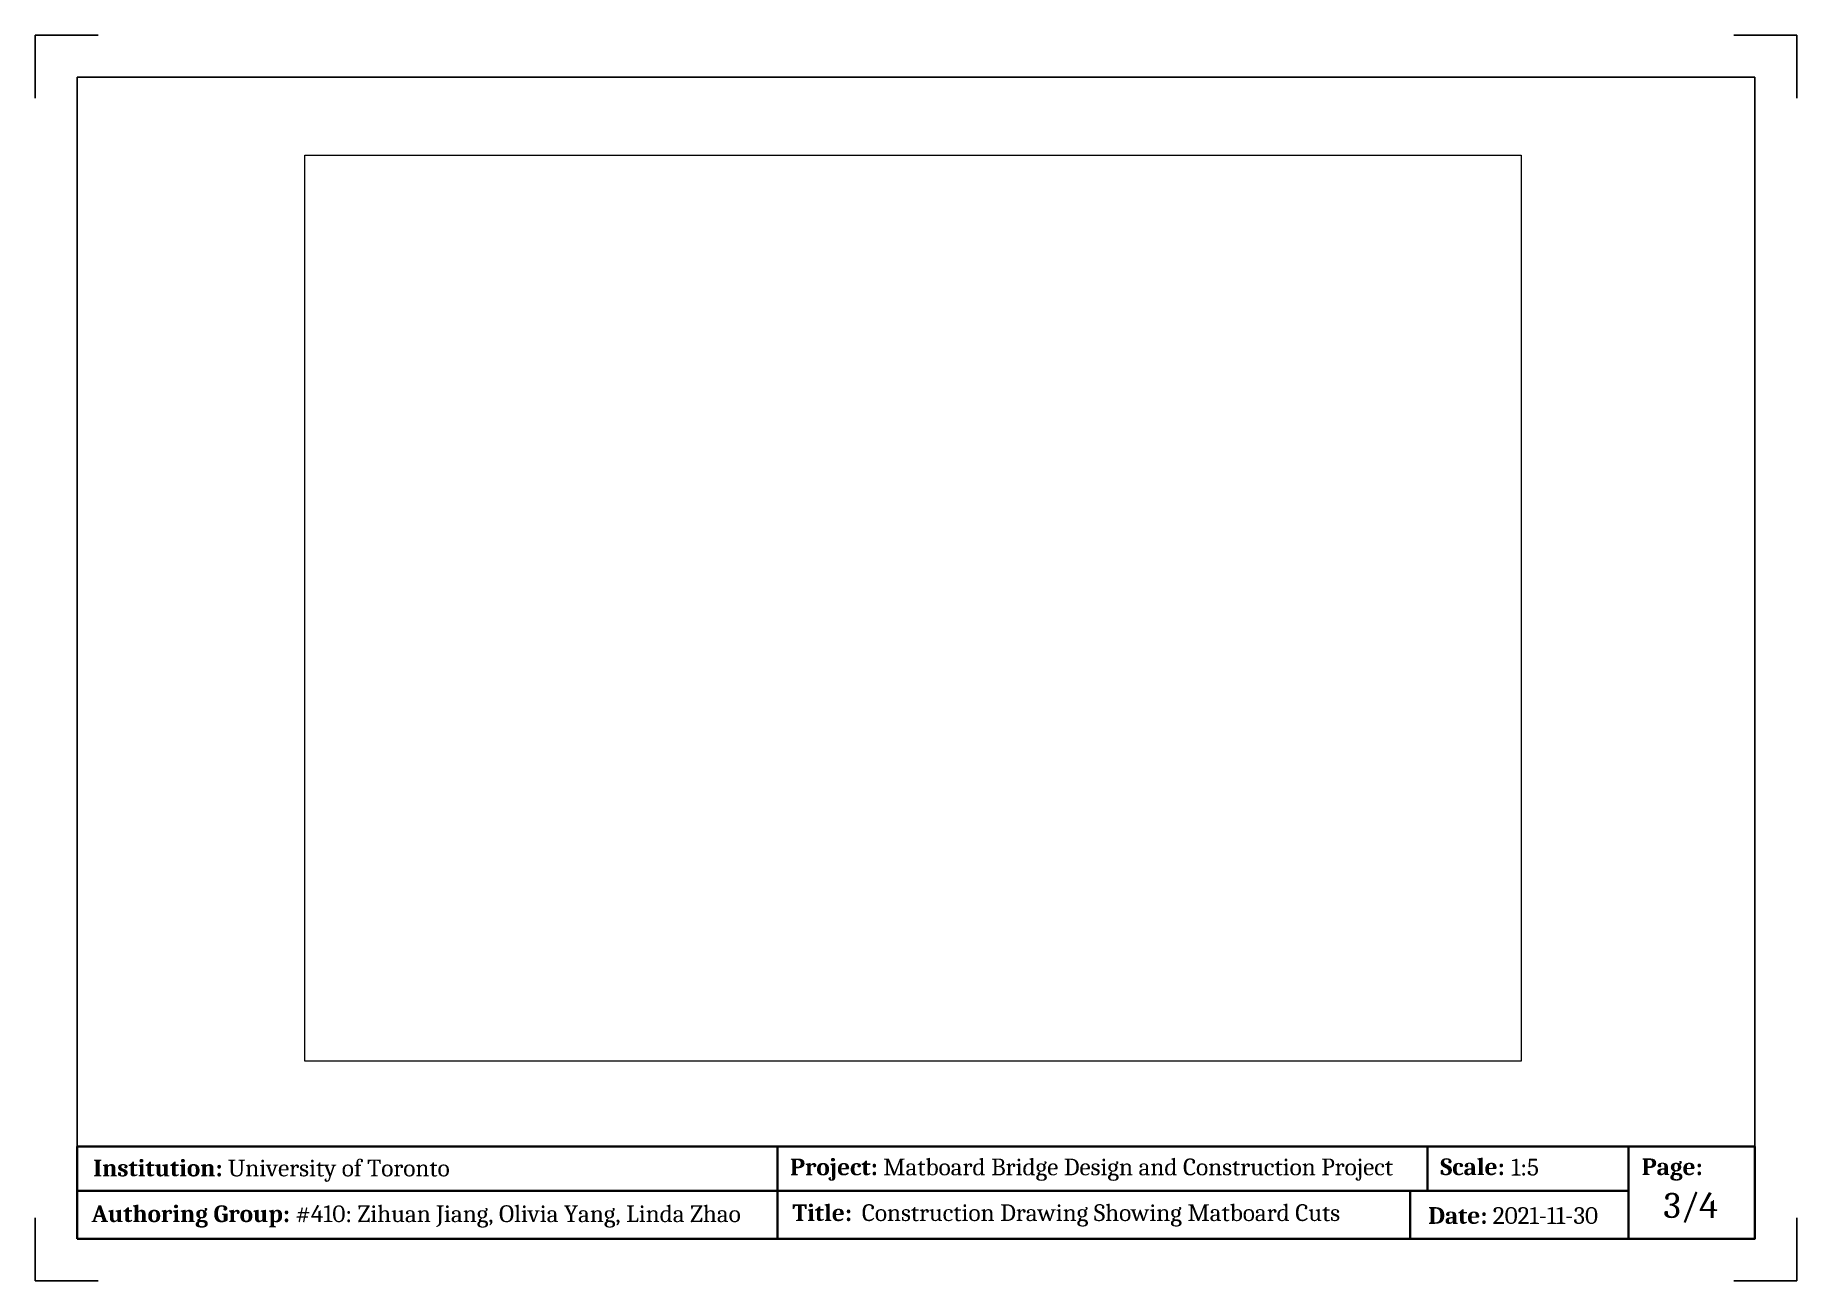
# Paper-space layout 'Sheet2' of a CAD drawing. Header units: millimetres. Extents: x 0 to 420, y 0 to 297.
import ezdxf

# ---------------------------------------------------------------- set-up
doc = ezdxf.new("R2010")
doc.units = ezdxf.units.MM
doc.header["$LTSCALE"] = 0.75
for name, color, linetype, lineweight in [('Annotations', 7, 'Continuous', 25), ('Border', 7, 'Continuous', 25), ('TitleBlock', 7, 'Continuous', 35)]:
    doc.layers.add(name, color=color, linetype=linetype, lineweight=lineweight)
doc.styles.add('FusionTitle', font='arial.ttf')
doc.styles.get("Standard").update_dxf_attribs({"font": 'arial.ttf'})
picture_1 = doc.add_image_def('image1.png', size_in_pixel=(1823, 1358))

# ---------------------------------------------------------------- blocks, each defined once
blk = doc.blocks.new('ISO_A3_SHEET')
at = {"layer": 'Border'}
for p, q in [((410, 287), (9.983164, 287)), ((9.983164, 287), (9.983164, 10.075658)), ((410, 287), (410, 10)), ((9.983164, 10.075658), (410, 10))]:
    blk.add_line(p, q, dxfattribs=at)
at = {"layer": 'Defpoints'}
for p, q in [((15, 297), (0, 297)), ((0, 297), (0, 282)), ((420, 297), (405, 297)), ((420, 282), (420, 297)), ((0, 15), (0, 0)), ((420, 0), (420, 15)), ((0, 0), (15, 0)), ((405, 0), (420, 0))]:
    blk.add_line(p, q, dxfattribs=at)
blk = doc.blocks.new('ISO_TITLEBLOCK 1')
at = {"layer": 'TitleBlock', "lineweight": 35}
for p, q in [((-233.003232, 22), (-233.003232, 0)), ((-78.057802, 21.984152), (-78.057802, 11.446715)), ((-30.095447, 22), (-30.095447, 0.023092)), ((-400.016836, 11.462563), (-30.095447, 11.462563)), ((-82.146331, 0), (-82.146331, 11.353068))]:
    blk.add_line(p, q, dxfattribs=at)
for points in [[(-400.016836, 0), (0, 0), (0, 22), (-400.016836, 22)], [(0, 0), (-390, 0), (-390, 0), (0, 0)], [(-390, 0), (-390, 0), (-390, 0), (-390, 0)]]:
    blk.add_lwpolyline(points, close=True, dxfattribs=at)
at = {"layer": 'TitleBlock', "lineweight": 35, "char_height": 4, "attachment_point": 1, "style": 'FusionTitle'}
for s, width, heights, insert in [('{\\fCambria|b1|i0|c0|p18;Institution:\\fCambria|b0|i0|c0|p18; University of Toronto}', 112.74861917, [6.264596], (-396.186585, 18.886361)), ('{\\fCambria|b1|i0|c0|p18;Project: \\fCambria|b0|i0|c0|p18;Matboard Bridge Design and Construction Project}', 171.33273116, [4.831455], (-230.026927, 19.141751)), ('\\pt4;{\\fCambria|b1|i0|c0|p18;Scale:}', 184.68978292, [6.264596], (-74.972867, 19.192645)), ('{\\fCambria|b1|i0|c0|p18;Page:}', 184.68978292, [6.264596], (-26.972867, 19.192645)), ('{\\fCambria|b1|i0|c0|p18;Title:\\fCambria|b0|i0|c0|p18; }', 184.68978292, [6.264596], (-229.477461, 8.235423)), ('{\\fCambria|b1|i0|c0|p18;Authoring Group:\\fCambria|b0|i0|c0|p18; #410: Zihuan Jiang, Olivia Yang, Linda Zhao }', 184.68978292, [6.264596], (-396.578733, 7.989754)), ('{\\fCambria|b1|i0|c0|p18;Date:\\fCambria|b0|i0|c0|p18; 2021-11-30}', 184.68978292, [6.264596], (-77.867463, 7.571475))]:
    blk.add_mtext_dynamic_manual_height_columns(s, width=width, gutter_width=17.5, heights=heights, dxfattribs=dict(at, insert=insert))

psp = doc.layouts.new('Sheet2')

# ---------------------------------------------------------------- block references
at = {"layer": 'Border'}
psp.add_blockref('ISO_A3_SHEET', (0, 0), dxfattribs=at)
at = {"layer": 'TitleBlock'}
psp.add_blockref('ISO_TITLEBLOCK 1', (410, 10), dxfattribs=at)

# ---------------------------------------------------------------- texts
at = {"layer": 'Annotations', "attachment_point": 1}
for s, width, insert, char_height in [('\\pt140;{\\fCambria|b0|i0|c0|p18;1:5}', 115.5913, (351.92, 29.1), 4), ('\\pt210;{\\fCambria|b0|i0|c0|p18;3/4}', 115.5913, (388.19, 20.99), 6), ('\\pt140;{\\fCambria|b0|i0|c0|p18;Construction Drawing Showing Matboard Cuts}', 124.3085, (197.09, 18.24), 4)]:
    psp.add_mtext_dynamic_manual_height_columns(s, width=width, gutter_width=12.5, heights=[0], dxfattribs=dict(at, insert=insert, char_height=char_height))

# ---------------------------------------------------------------- pictures from other files: only their frames are drawn
at = {"layer": 'Annotations', "linetype": 'Continuous', "lineweight": 0}
image = psp.add_image(picture_1, insert=(64.29, 52.34), size_in_units=(290, 216.03), dxfattribs=at)
image.dxf.flags = 15

doc.saveas('drawing.dxf')
